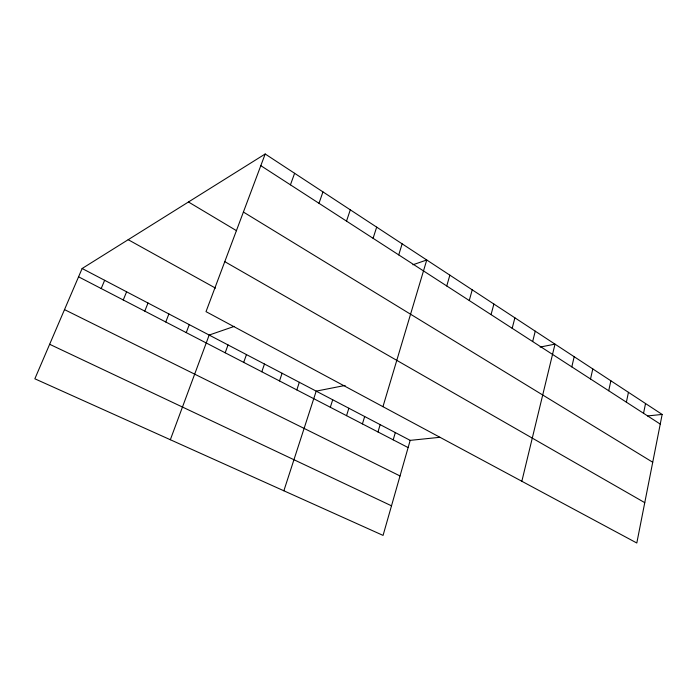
<?xml version="1.0" encoding="UTF-8"?>
<svg xmlns="http://www.w3.org/2000/svg" width="697" height="697" viewBox="0 0 697 697"><rect width="100%" height="100%" fill="white"/><g stroke="black" fill="none" stroke-linecap="round" stroke-linejoin="round"><path stroke-width="1.05" d="M662.15 414.436L636.805 543.007L206.016 311.646L265.191 153.993L662.15 414.436L647.53 415.943M643.549 413.286L645.535 403.537M626.376 402.178L628.45 392.324M608.708 390.747L610.877 380.797M590.525 378.985L592.798 368.931M571.81 366.875L574.18 356.716M521.844 481.261L555.012 344.144L540.149 347.062M532.665 341.547L535.252 331.18M512.182 328.296L514.891 317.823M491.054 314.626L493.894 304.04M469.255 300.52L472.226 289.83M439.842 437.307L410.176 440.365L383.062 535.401L34.85 378.793L82.133 268.502L265.191 153.993M446.742 285.962L449.861 275.149M393.204 439.851L395.321 432.576M377.974 431.957L380.153 424.63M382.958 406.673L426.756 259.99L412.885 264.782M362.423 423.898L364.67 416.518M346.54 415.673L348.857 408.233M398.728 254.893L402.143 243.845M330.326 407.266L332.704 399.773M373.087 238.304L376.676 227.135M283.862 490.784L316.203 391.13L345.12 385.441M296.817 389.902L299.335 382.296M346.522 221.115L350.295 209.832M279.506 380.937L282.102 373.261M318.991 203.306L322.955 191.893M261.802 371.762L264.477 364.034M243.697 362.379L246.459 354.59M290.44 184.836L294.613 173.292M225.183 352.787L228.024 344.937M170.338 439.729L209.17 335.057L234.314 326.379M186.238 332.608L189.27 324.628M165.764 321.997L168.892 313.955M144.776 311.123L148.008 303.012M123.256 299.98L126.601 291.799M101.196 288.541L104.646 280.299M49.644 344.283L391.505 505.822M64.507 309.616L400.017 475.964M78.569 276.814L408.12 447.579M82.133 268.502L410.176 440.365M128.187 239.698L215.486 288.105M224.782 261.645L644.76 502.659M188.46 201.991L236.571 230.724M243.401 212.045L652.723 462.242M260.817 165.668L660.242 424.09"/></g></svg>
